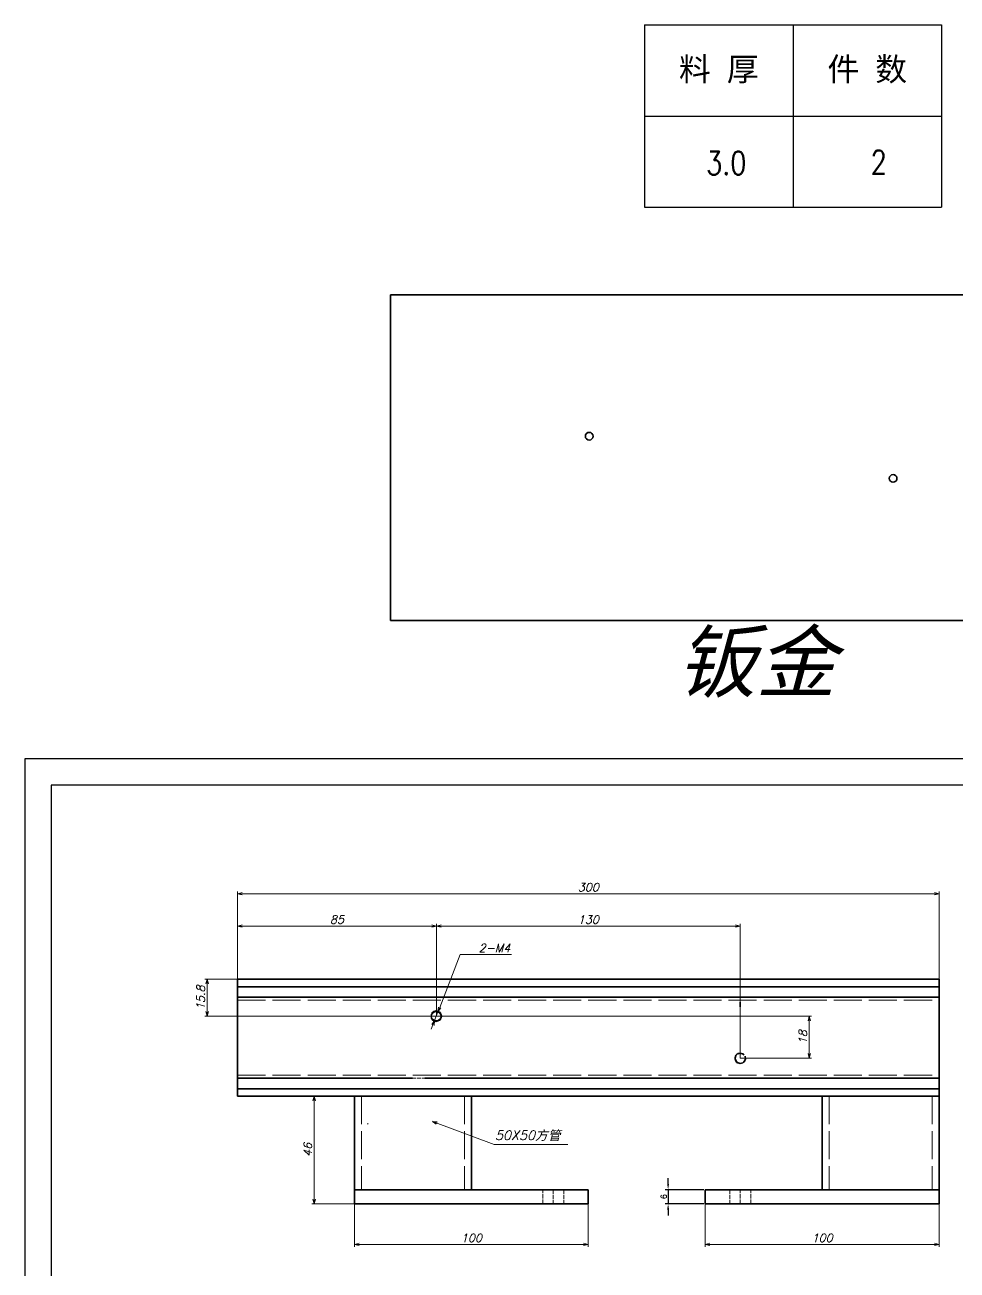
# Model space of a CAD drawing. Header units: millimetres. Extents: x -204818 to -130891, y -1238 to 21140.
# Drawn here: x -201297 to -200899, y 19649 to 20182 of the extents above; entities that cross this region are included whole.
import ezdxf
from ezdxf.enums import TextEntityAlignment as Align

# ---------------------------------------------------------------- set-up
doc = ezdxf.new("R2010")
doc.units = ezdxf.units.MM
doc.linetypes.add('DASHED', pattern=[15, 12, -3])
doc.layers.add('Dim', color=3, linetype='Continuous')
doc.layers.add('标注线', color=3, linetype='Continuous', lineweight=25)
doc.styles.add('DIM', font='romans.shx', dxfattribs={"width": 0.8, "oblique": 20, "bigfont": 'bigfont.shx'})
doc.styles.add('DIM_FONT', font='romans.shx', dxfattribs={"oblique": 15})
doc.styles.get("Standard").update_dxf_attribs({"font": 'txt', "bigfont": 'gbcbig.shx'})
doc.dimstyles.new('ISO-25', dxfattribs={"dimtxt": 2.5, "dimasz": 2.5, "dimexe": 1.25, "dimexo": 0.625, "dimtad": 1, "dimtxsty": 'Standard', "dimcen": 2.5, "dimadec": 0, "dimazin": 0, "dimtfac": 1, "dimtmove": 0, "dimatfit": 3, "dimfxl": 0, "dimarcsym": 0})
doc.dimstyles.new('KK3.5', dxfattribs={"dimtxt": 3.5, "dimasz": 2, "dimexe": 1, "dimexo": 0, "dimgap": 1, "dimtad": 1, "dimtoh": 1, "dimdec": 1, "dimdsep": 46, "dimtxsty": 'DIM_FONT', "dimblk": 'OPEN30', "dimcen": 0, "dimclrd": 3, "dimclre": 3, "dimclrt": 3, "dimazin": 2, "dimtfac": 1, "dimtdec": 1, "dimtmove": 0, "dimatfit": 3, "dimldrblk": 'OPEN30', "dimfxl": 0, "dimtolj": 1, "dimlwd": 20, "dimlwe": 20, "dimarcsym": 0})
doc.dimstyles.new('副本 KK4.0', dxfattribs={"dimtxt": 8, "dimasz": 2, "dimexe": 1, "dimexo": 0, "dimgap": 1, "dimtad": 1, "dimtoh": 1, "dimdec": 1, "dimdsep": 46, "dimtxsty": 'DIM', "dimblk": 'OPEN30', "dimcen": 0, "dimclrd": 3, "dimclre": 3, "dimclrt": 3, "dimazin": 2, "dimtfac": 1, "dimtdec": 1, "dimtmove": 0, "dimatfit": 3, "dimldrblk": 'OPEN30', "dimfxl": 0, "dimtolj": 1, "dimlwd": 20, "dimlwe": 20, "dimarcsym": 0})

# ---------------------------------------------------------------- blocks, each defined once
blk = doc.blocks.new('BZ-MQH')
for p, q in [((-213949.02, 20874.59), (-214275.72, 20874.59)), ((-214275.72, 20874.59), (-214275.72, 20643.59)), ((-213954.52, 20869.09), (-214270.22, 20869.09)), ((-214270.22, 20869.09), (-214270.22, 20649.09))]:
    blk.add_line(p, q)
blk = doc.blocks.new('_Open30')
at = {"color": 0, "linetype": 'ByBlock', "lineweight": -2}
for p, q in [((-1, 0.27), (0, 0)), ((0, 0), (-1, -0.27)), ((0, 0), (-1, 0))]:
    blk.add_line(p, q, dxfattribs=at)
blk = doc.blocks.new('*D139')
at = {"layer": 'Defpoints', "color": 0, "transparency": 16777216}
for p in [(-201120.66, 19759.91), (-201122.11, 19756.18)]:
    blk.add_point(p, dxfattribs=at)
at = {"layer": '标注线', "color": 3, "lineweight": 20, "transparency": 16777216}
for p, q in [((-201111.14, 19784.47), (-201119.94, 19761.77)), ((-201089.26, 19784.47), (-201111.14, 19784.47)), ((-201122.11, 19756.18), (-201120.66, 19759.91)), ((-201122.83, 19754.31), (-201123.55, 19752.45))]:
    blk.add_line(p, q, dxfattribs=at)
at = {"layer": '标注线', "color": 3, "lineweight": 20, "transparency": 16777216, "xscale": 2, "yscale": 2, "zscale": 2}
for p, rotation in [((-201120.66, 19759.91), 248.8143344906889), ((-201122.11, 19756.18), 68.81433449068888)]:
    blk.add_blockref('_Open30', p, dxfattribs=dict(at, rotation=rotation))
at = {"layer": '标注线', "color": 3, "transparency": 16777216, "insert": (-201096.5, 19787.22), "char_height": 3.5, "attachment_point": 5, "style": 'DIM_FONT'}
blk.add_mtext('\\A1;{\\Fromans,bigfont|c134;2-M4}', dxfattribs=at)
blk = doc.blocks.new('*D140')
at = {"layer": 'Defpoints', "color": 0, "transparency": 16777216}
for p in [(-201121.35, 19796.61), (-201206.38, 19758.13), (-201121.35, 19758.13)]:
    blk.add_point(p, dxfattribs=at)
at = {"layer": '标注线', "color": 3, "lineweight": 20, "transparency": 16777216}
for p, q in [((-201206.38, 19758.13), (-201206.38, 19797.61)), ((-201204.38, 19796.61), (-201123.35, 19796.61)), ((-201121.35, 19758.13), (-201121.35, 19797.61))]:
    blk.add_line(p, q, dxfattribs=at)
at = {"layer": '标注线', "color": 3, "lineweight": 20, "transparency": 16777216, "xscale": 2, "yscale": 2, "zscale": 2, "rotation": 180}
blk.add_blockref('_Open30', (-201206.38, 19796.61), dxfattribs=at)
at = {"layer": '标注线', "color": 3, "lineweight": 20, "transparency": 16777216, "xscale": 2, "yscale": 2, "zscale": 2}
blk.add_blockref('_Open30', (-201121.35, 19796.61), dxfattribs=at)
at = {"layer": '标注线', "color": 3, "transparency": 16777216, "insert": (-201163.87, 19799.36), "char_height": 3.5, "attachment_point": 5, "style": 'DIM_FONT'}
blk.add_mtext('\\A1;85', dxfattribs=at)
blk = doc.blocks.new('*D104')
at = {"layer": 'Defpoints', "color": 0, "transparency": 16777216}
for p in [(-200991.38, 19796.61), (-201121.35, 19785.65), (-200991.38, 19740.04)]:
    blk.add_point(p, dxfattribs=at)
at = {"layer": '标注线', "color": 3, "lineweight": 20, "transparency": 16777216}
for p, q in [((-201121.35, 19785.65), (-201121.35, 19797.61)), ((-201119.35, 19796.61), (-200993.38, 19796.61)), ((-200991.38, 19740.04), (-200991.38, 19797.61))]:
    blk.add_line(p, q, dxfattribs=at)
at = {"layer": '标注线', "color": 3, "lineweight": 20, "transparency": 16777216, "xscale": 2, "yscale": 2, "zscale": 2, "rotation": 180}
blk.add_blockref('_Open30', (-201121.35, 19796.61), dxfattribs=at)
at = {"layer": '标注线', "color": 3, "lineweight": 20, "transparency": 16777216, "xscale": 2, "yscale": 2, "zscale": 2}
blk.add_blockref('_Open30', (-200991.38, 19796.61), dxfattribs=at)
at = {"layer": '标注线', "color": 3, "transparency": 16777216, "insert": (-201056.37, 19799.36), "char_height": 3.5, "attachment_point": 5, "style": 'DIM_FONT'}
blk.add_mtext('\\A1;130', dxfattribs=at)
blk = doc.blocks.new('*D141')
at = {"layer": 'Defpoints', "color": 0, "transparency": 16777216}
for p in [(-200906.38, 19810.44), (-201206.38, 19777.87), (-200906.38, 19755.56)]:
    blk.add_point(p, dxfattribs=at)
at = {"layer": '标注线', "color": 3, "lineweight": 20, "transparency": 16777216}
for p, q in [((-201206.38, 19777.87), (-201206.38, 19811.44)), ((-201204.38, 19810.44), (-200908.38, 19810.44)), ((-200906.38, 19755.56), (-200906.38, 19811.44))]:
    blk.add_line(p, q, dxfattribs=at)
at = {"layer": '标注线', "color": 3, "lineweight": 20, "transparency": 16777216, "xscale": 2, "yscale": 2, "zscale": 2, "rotation": 180}
blk.add_blockref('_Open30', (-201206.38, 19810.44), dxfattribs=at)
at = {"layer": '标注线', "color": 3, "lineweight": 20, "transparency": 16777216, "xscale": 2, "yscale": 2, "zscale": 2}
blk.add_blockref('_Open30', (-200906.38, 19810.44), dxfattribs=at)
at = {"layer": '标注线', "color": 3, "transparency": 16777216, "insert": (-201056.38, 19813.19), "char_height": 3.5, "attachment_point": 5, "style": 'DIM_FONT'}
blk.add_mtext('\\A1;300', dxfattribs=at)
blk = doc.blocks.new('*D142')
at = {"layer": 'Defpoints', "color": 0, "transparency": 16777216}
for p in [(-201175.93, 19773.84), (-201219.38, 19758.04), (-201121.38, 19758.04)]:
    blk.add_point(p, dxfattribs=at)
at = {"layer": '标注线', "color": 3, "lineweight": 20, "transparency": 16777216}
for p, q in [((-201175.93, 19773.84), (-201220.38, 19773.84)), ((-201219.38, 19771.84), (-201219.38, 19760.04)), ((-201121.38, 19758.04), (-201220.38, 19758.04))]:
    blk.add_line(p, q, dxfattribs=at)
at = {"layer": '标注线', "color": 3, "lineweight": 20, "transparency": 16777216, "xscale": 2, "yscale": 2, "zscale": 2}
for p, rotation in [((-201219.38, 19773.84), 90), ((-201219.38, 19758.04), 270)]:
    blk.add_blockref('_Open30', p, dxfattribs=dict(at, rotation=rotation))
at = {"layer": '标注线', "color": 3, "transparency": 16777216, "insert": (-201222.13, 19765.94), "char_height": 3.5, "attachment_point": 5, "rotation": 90, "style": 'DIM_FONT'}
blk.add_mtext('\\A1;15.8', dxfattribs=at)
blk = doc.blocks.new('*D105')
at = {"layer": 'Defpoints', "color": 0, "transparency": 16777216}
for p in [(-201145.51, 19758.04), (-200991.38, 19740.04), (-200961.86, 19740.04)]:
    blk.add_point(p, dxfattribs=at)
at = {"layer": '标注线', "color": 3, "lineweight": 20, "transparency": 16777216}
for p, q in [((-201145.51, 19758.04), (-200960.86, 19758.04)), ((-200961.86, 19756.04), (-200961.86, 19742.04)), ((-200991.38, 19740.04), (-200960.86, 19740.04))]:
    blk.add_line(p, q, dxfattribs=at)
at = {"layer": '标注线', "color": 3, "lineweight": 20, "transparency": 16777216, "xscale": 2, "yscale": 2, "zscale": 2}
for p, rotation in [((-200961.86, 19758.04), 90), ((-200961.86, 19740.04), 270)]:
    blk.add_blockref('_Open30', p, dxfattribs=dict(at, rotation=rotation))
at = {"layer": '标注线', "color": 3, "transparency": 16777216, "insert": (-200964.61, 19749.04), "char_height": 3.5, "attachment_point": 5, "rotation": 90, "style": 'DIM_FONT'}
blk.add_mtext('\\A1;18', dxfattribs=at)
blk = doc.blocks.new('*D146')
at = {"layer": 'Defpoints', "color": 0, "transparency": 16777216}
for p in [(-201156.38, 19677.84), (-201056.38, 19677.84), (-201056.38, 19660.45)]:
    blk.add_point(p, dxfattribs=at)
at = {"layer": '标注线', "color": 3, "lineweight": 20, "transparency": 16777216}
for p, q in [((-201156.38, 19677.84), (-201156.38, 19659.45)), ((-201056.38, 19677.84), (-201056.38, 19659.45)), ((-201154.38, 19660.45), (-201058.38, 19660.45))]:
    blk.add_line(p, q, dxfattribs=at)
at = {"layer": '标注线', "color": 3, "lineweight": 20, "transparency": 16777216, "xscale": 2, "yscale": 2, "zscale": 2, "rotation": 180}
blk.add_blockref('_Open30', (-201156.38, 19660.45), dxfattribs=at)
at = {"layer": '标注线', "color": 3, "lineweight": 20, "transparency": 16777216, "xscale": 2, "yscale": 2, "zscale": 2}
blk.add_blockref('_Open30', (-201056.38, 19660.45), dxfattribs=at)
at = {"layer": '标注线', "color": 3, "transparency": 16777216, "insert": (-201106.38, 19663.2), "char_height": 3.5, "attachment_point": 5, "style": 'DIM_FONT'}
blk.add_mtext('\\A1;100', dxfattribs=at)
blk = doc.blocks.new('*D147')
at = {"layer": 'Defpoints', "color": 0, "transparency": 16777216}
for p in [(-201173.59, 19723.84), (-201168.43, 19723.84), (-201149.34, 19677.84)]:
    blk.add_point(p, dxfattribs=at)
at = {"layer": '标注线', "color": 3, "lineweight": 20, "transparency": 16777216}
for p, q in [((-201168.43, 19723.84), (-201174.59, 19723.84)), ((-201173.59, 19679.84), (-201173.59, 19721.84)), ((-201149.34, 19677.84), (-201174.59, 19677.84))]:
    blk.add_line(p, q, dxfattribs=at)
at = {"layer": '标注线', "color": 3, "lineweight": 20, "transparency": 16777216, "xscale": 2, "yscale": 2, "zscale": 2}
for p, rotation in [((-201173.59, 19723.84), 90), ((-201173.59, 19677.84), 270)]:
    blk.add_blockref('_Open30', p, dxfattribs=dict(at, rotation=rotation))
at = {"layer": '标注线', "color": 3, "transparency": 16777216, "insert": (-201176.34, 19700.84), "char_height": 3.5, "attachment_point": 5, "rotation": 90, "style": 'DIM_FONT'}
blk.add_mtext('\\A1;46', dxfattribs=at)
blk = doc.blocks.new('*D148')
at = {"layer": 'Defpoints', "color": 0, "transparency": 16777216}
for p in [(-201006.38, 19677.84), (-200906.38, 19677.84), (-200906.38, 19660.46)]:
    blk.add_point(p, dxfattribs=at)
at = {"layer": '标注线', "color": 3, "lineweight": 20, "transparency": 16777216}
for p, q in [((-201006.38, 19677.84), (-201006.38, 19659.46)), ((-200906.38, 19677.84), (-200906.38, 19659.46)), ((-201004.38, 19660.46), (-200908.38, 19660.46))]:
    blk.add_line(p, q, dxfattribs=at)
at = {"layer": '标注线', "color": 3, "lineweight": 20, "transparency": 16777216, "xscale": 2, "yscale": 2, "zscale": 2, "rotation": 180}
blk.add_blockref('_Open30', (-201006.38, 19660.46), dxfattribs=at)
at = {"layer": '标注线', "color": 3, "lineweight": 20, "transparency": 16777216, "xscale": 2, "yscale": 2, "zscale": 2}
blk.add_blockref('_Open30', (-200906.38, 19660.46), dxfattribs=at)
at = {"layer": '标注线', "color": 3, "transparency": 16777216, "insert": (-200956.38, 19663.21), "char_height": 3.5, "attachment_point": 5, "style": 'DIM_FONT'}
blk.add_mtext('\\A1;100', dxfattribs=at)
blk = doc.blocks.new('*D217')
at = {"layer": 'Defpoints', "color": 0, "transparency": 16777216}
for p in [(-201006.38, 19683.84), (-201022.24, 19677.84), (-201006.38, 19677.84)]:
    blk.add_point(p, dxfattribs=at)
at = {"layer": 'Dim', "color": 0, "lineweight": -2, "transparency": 16777216}
for p, q in [((-201022.24, 19686.34), (-201022.24, 19688.84)), ((-201007.01, 19683.84), (-201023.49, 19683.84)), ((-201022.24, 19683.84), (-201022.24, 19677.84)), ((-201007.01, 19677.84), (-201023.49, 19677.84)), ((-201022.24, 19675.34), (-201022.24, 19672.84))]:
    blk.add_line(p, q, dxfattribs=at)
at = {"layer": 'Dim', "color": 0, "transparency": 16777216}
for points in [[(-201022.66, 19686.34), (-201021.83, 19686.34), (-201022.24, 19683.84)], [(-201022.66, 19675.34), (-201021.83, 19675.34), (-201022.24, 19677.84)]]:
    blk.add_solid(points, dxfattribs=at)
at = {"layer": 'Dim', "color": 0, "transparency": 16777216, "insert": (-201024.12, 19680.84), "char_height": 2.5, "attachment_point": 5, "rotation": 90}
blk.add_mtext('6', dxfattribs=at)
blk = doc.blocks.new('*T209')
at = {"color": 0, "linetype": 'ByBlock', "lineweight": -2, "transparency": 16777216}
for p, q in [((0, 0), (127, 0)), ((0, 0), (0, -78)), ((63.5, 0), (63.5, -78)), ((127, 0), (127, -78)), ((0, -39), (127, -39)), ((0, -78), (127, -78))]:
    blk.add_line(p, q, dxfattribs=at)
at = {"color": 0, "transparency": 16777216, "char_height": 10, "width": 60.5, "attachment_point": 5}
for s, insert in [('{\\fSimSun|b0|i0|c134|p2;料 厚}', (31.75, -19.5)), ('{\\fSimSun|b0|i0|c134|p2;件 数}', (95.25, -19.5))]:
    blk.add_mtext(s, dxfattribs=dict(at, insert=insert))
blk = doc.blocks.new('拆图参数')
blk.add_blockref('*T209', (-63.5, 78))
at = {"style": 'DIM', "width": 0.8}
blk.add_attdef('6', text='', height=10, dxfattribs=at).set_placement((-37.13, 18.91), align=Align.MIDDLE_LEFT)
blk.add_attdef('1', text='', height=10, dxfattribs=at).set_placement((36.65, 19.27), align=Align.MIDDLE_CENTER)

msp = doc.modelspace()

# ---------------------------------------------------------------- linework, layer by layer
at = {"color": 7, "lineweight": 35}
for p, q in [((-201141.021, 19927.311), (-201141.021, 20066.511)), ((-201141.021, 20066.511), (-200841.021, 20066.511)), ((-201141.021, 19927.311), (-200841.021, 19927.311)), ((-201206.384, 19773.844), (-200906.384, 19773.844)), ((-201206.384, 19770.644), (-201206.384, 19773.844)), ((-201206.384, 19770.644), (-201206.384, 19770.041)), ((-201206.384, 19770.644), (-200906.384, 19770.644)), ((-201206.384, 19768.394), (-201206.384, 19770.041)), ((-200906.384, 19770.644), (-200906.384, 19773.844)), ((-200906.384, 19770.041), (-200906.384, 19770.644)), ((-200906.384, 19768.394), (-200906.384, 19770.041)), ((-201206.384, 19766.144), (-201206.384, 19768.394)), ((-201206.384, 19731.544), (-201206.384, 19766.144)), ((-200906.384, 19766.144), (-201206.384, 19766.144)), ((-200991.384, 19763.458), (-200991.384, 19764.044)), ((-200906.384, 19766.144), (-200906.384, 19768.394)), ((-200906.384, 19766.144), (-200906.384, 19731.544)), ((-201122.751, 19759.751), (-201123.28, 19759.223)), ((-201122.442, 19760.03), (-201123.253, 19759.298)), ((-201121.384, 19760.294), (-201122.473, 19760.003)), ((-201121.384, 19760.294), (-201122.442, 19760.03)), ((-201121.384, 19760.294), (-201119.794, 19759.635)), ((-201119.134, 19758.044), (-201119.794, 19759.635)), ((-200991.384, 19762.044), (-200991.384, 19763.458)), ((-201123.466, 19757.191), (-201122.821, 19756.312)), ((-201122.977, 19756.526), (-201122.286, 19756.119)), ((-201121.384, 19755.794), (-201122.821, 19756.312)), ((-201121.384, 19755.794), (-201119.794, 19756.453)), ((-201119.794, 19756.453), (-201119.134, 19758.044)), ((-200993.253, 19741.298), (-200993.622, 19740.271)), ((-200993.622, 19740.271), (-200993.466, 19739.191)), ((-200993.432, 19740.801), (-200993.606, 19740.152)), ((-200993.559, 19739.838), (-200993.192, 19738.817)), ((-200993.466, 19739.191), (-200992.821, 19738.312)), ((-200992.751, 19741.751), (-200993.28, 19741.223)), ((-200992.442, 19742.03), (-200993.253, 19741.298)), ((-200992.977, 19738.526), (-200992.286, 19738.119)), ((-200991.384, 19737.794), (-200992.821, 19738.312)), ((-200991.384, 19742.294), (-200992.473, 19742.003)), ((-200991.384, 19742.294), (-200992.442, 19742.03)), ((-200991.384, 19742.294), (-200989.948, 19741.777)), ((-200991.384, 19737.794), (-200990.296, 19738.086)), ((-200991.384, 19737.794), (-200990.325, 19738.059)), ((-200990.483, 19741.969), (-200989.792, 19741.563)), ((-200990.325, 19738.059), (-200989.516, 19738.791)), ((-200990.016, 19738.338), (-200989.489, 19738.866)), ((-200989.516, 19738.791), (-200989.145, 19739.817)), ((-200989.163, 19739.936), (-200989.337, 19739.288)), ((-200989.145, 19739.817), (-200989.301, 19740.897)), ((-201206.384, 19731.544), (-201131.501, 19731.544)), ((-201206.384, 19731.544), (-201206.384, 19729.294)), ((-201206.384, 19727.647), (-201206.384, 19729.294)), ((-201206.384, 19727.044), (-201206.384, 19727.647)), ((-201206.384, 19727.044), (-200906.384, 19727.044)), ((-201206.384, 19723.844), (-201206.384, 19727.044)), ((-201126.268, 19731.544), (-200906.384, 19731.544)), ((-200906.384, 19731.544), (-200906.384, 19729.294)), ((-200906.384, 19729.294), (-200906.384, 19727.647)), ((-200906.384, 19727.647), (-200906.384, 19727.044)), ((-200906.384, 19723.844), (-200906.384, 19727.044)), ((-201206.384, 19723.844), (-201156.384, 19723.844)), ((-201156.384, 19723.844), (-201156.384, 19683.844)), ((-201156.384, 19723.844), (-201106.384, 19723.844)), ((-201106.384, 19723.844), (-201106.384, 19683.844)), ((-201106.384, 19723.844), (-200956.384, 19723.844)), ((-200956.384, 19723.844), (-200906.384, 19723.844)), ((-200956.384, 19723.844), (-200956.384, 19683.844)), ((-200906.384, 19683.844), (-200906.384, 19723.844)), ((-201156.384, 19683.844), (-201106.384, 19683.844)), ((-201156.384, 19677.844), (-201156.384, 19683.844)), ((-201156.384, 19683.844), (-201056.384, 19683.844)), ((-201056.384, 19677.844), (-201056.384, 19683.844)), ((-201006.384, 19683.844), (-200906.384, 19683.844)), ((-201006.384, 19677.844), (-201006.384, 19683.844)), ((-200906.384, 19683.844), (-200956.384, 19683.844)), ((-200906.384, 19677.844), (-200906.384, 19683.844)), ((-201156.384, 19677.844), (-201056.384, 19677.844)), ((-201006.384, 19677.844), (-200906.384, 19677.844))]:
    msp.add_line(p, q, dxfattribs=at)
at = {"color": 2, "linetype": 'DASHED', "lineweight": 13}
for p, q in [((-201206.384, 19764.844), (-200906.384, 19764.844)), ((-201206.384, 19732.844), (-200906.384, 19732.844)), ((-201153.384, 19723.844), (-201153.384, 19683.844)), ((-201109.384, 19723.844), (-201109.384, 19683.844)), ((-200953.384, 19723.844), (-200953.384, 19683.844)), ((-200909.384, 19723.844), (-200909.384, 19683.844))]:
    msp.add_line(p, q, dxfattribs=at)
at = {"color": 2, "linetype": 'DASHED', "lineweight": 13, "ltscale": 0.025455}
msp.add_line((-201123.253, 19759.298), (-201122.509, 19759.993), dxfattribs=at)
at = {"color": 2, "linetype": 'DASHED', "lineweight": 13, "ltscale": 0.008565}
for p, q in [((-201122.509, 19759.993), (-201122.751, 19759.751)), ((-200992.509, 19741.993), (-200992.751, 19741.751)), ((-200990.259, 19738.096), (-200990.016, 19738.338))]:
    msp.add_line(p, q, dxfattribs=at)
at = {"color": 2, "linetype": 'DASHED', "lineweight": 13, "ltscale": 0.000912185}
for p, q in [((-201122.473, 19760.003), (-201122.509, 19759.993)), ((-200992.473, 19742.003), (-200992.509, 19741.993))]:
    msp.add_line(p, q, dxfattribs=at)
at = {"color": 2, "linetype": 'DASHED', "lineweight": 13, "ltscale": 0.00559}
for p, q in [((-201123.192, 19756.817), (-201123.116, 19756.607)), ((-200993.192, 19738.817), (-200993.116, 19738.607))]:
    msp.add_line(p, q, dxfattribs=at)
at = {"color": 2, "linetype": 'DASHED', "lineweight": 13, "ltscale": 0.010431}
for p, q in [((-201123.116, 19756.607), (-201122.821, 19756.312)), ((-200993.116, 19738.607), (-200992.821, 19738.312))]:
    msp.add_line(p, q, dxfattribs=at)
at = {"color": 2, "linetype": 'DASHED', "lineweight": 13, "ltscale": 0.004019}
for p, q in [((-201123.116, 19756.607), (-201122.977, 19756.526)), ((-200993.116, 19738.607), (-200992.977, 19738.526))]:
    msp.add_line(p, q, dxfattribs=at)
at = {"color": 2, "linetype": 'DASHED', "lineweight": 13, "ltscale": 0.028252}
for p, q in [((-201122.821, 19756.312), (-201121.798, 19755.833)), ((-200992.821, 19738.312), (-200991.798, 19737.833))]:
    msp.add_line(p, q, dxfattribs=at)
at = {"color": 2, "linetype": 'DASHED', "lineweight": 13, "ltscale": 0.014153}
for p, q in [((-201122.286, 19756.119), (-201121.798, 19755.833)), ((-200992.286, 19738.119), (-200991.798, 19737.833))]:
    msp.add_line(p, q, dxfattribs=at)
at = {"color": 2, "linetype": 'DASHED', "lineweight": 13, "ltscale": 0.005684}
msp.add_line((-200993.634, 19740.044), (-200993.622, 19740.271), dxfattribs=at)
at = {"color": 2, "linetype": 'DASHED', "lineweight": 13, "ltscale": 0.002786}
msp.add_line((-200993.606, 19740.152), (-200993.634, 19740.044), dxfattribs=at)
at = {"color": 2, "linetype": 'DASHED', "lineweight": 13, "ltscale": 0.005478}
for p, q in [((-200993.634, 19740.044), (-200993.559, 19739.838)), ((-200989.134, 19740.044), (-200989.208, 19740.25))]:
    msp.add_line(p, q, dxfattribs=at)
at = {"color": 2, "linetype": 'DASHED', "lineweight": 13, "ltscale": 0.027258}
msp.add_line((-200992.821, 19738.312), (-200993.466, 19739.191), dxfattribs=at)
at = {"color": 2, "linetype": 'DASHED', "lineweight": 13, "ltscale": 0.009547}
for p, q in [((-200993.333, 19741.169), (-200993.432, 19740.801)), ((-200989.337, 19739.288), (-200989.436, 19738.919))]:
    msp.add_line(p, q, dxfattribs=at)
at = {"color": 2, "linetype": 'DASHED', "lineweight": 13, "ltscale": 0.001877}
for p, q in [((-200993.28, 19741.223), (-200993.333, 19741.169)), ((-200989.489, 19738.866), (-200989.436, 19738.919))]:
    msp.add_line(p, q, dxfattribs=at)
at = {"color": 2, "linetype": 'DASHED', "lineweight": 13, "ltscale": 0.027299}
msp.add_line((-200992.442, 19742.03), (-200993.253, 19741.298), dxfattribs=at)
at = {"color": 2, "linetype": 'DASHED', "lineweight": 13, "ltscale": 0.038197}
msp.add_line((-200991.384, 19737.794), (-200992.821, 19738.312), dxfattribs=at)
at = {"color": 2, "linetype": 'DASHED', "lineweight": 13, "ltscale": 0.028208}
msp.add_line((-200989.948, 19741.777), (-200990.969, 19742.256), dxfattribs=at)
at = {"color": 2, "linetype": 'DASHED', "lineweight": 13, "ltscale": 0.014111}
msp.add_line((-200990.969, 19742.256), (-200990.483, 19741.969), dxfattribs=at)
at = {"color": 2, "linetype": 'DASHED', "lineweight": 13, "ltscale": 0.00095932}
msp.add_line((-200990.296, 19738.086), (-200990.259, 19738.096), dxfattribs=at)
at = {"color": 2, "linetype": 'DASHED', "lineweight": 13, "ltscale": 0.025419}
msp.add_line((-200989.516, 19738.791), (-200990.259, 19738.096), dxfattribs=at)
at = {"color": 2, "linetype": 'DASHED', "lineweight": 13, "ltscale": 0.023598}
msp.add_line((-200989.145, 19739.817), (-200989.436, 19738.919), dxfattribs=at)
at = {"color": 2, "linetype": 'DASHED', "lineweight": 13, "ltscale": 0.021732}
msp.add_line((-200989.301, 19740.897), (-200989.134, 19740.044), dxfattribs=at)
at = {"color": 2, "linetype": 'DASHED', "lineweight": 13, "ltscale": 0.002798}
msp.add_line((-200989.134, 19740.044), (-200989.163, 19739.936), dxfattribs=at)
at = {"color": 2, "linetype": 'DASHED', "lineweight": 13, "ltscale": 0.130811}
msp.add_line((-201131.501, 19731.544), (-201126.268, 19731.544), dxfattribs=at)
at = {"color": 2, "linetype": 'DASHED', "lineweight": 13, "ltscale": 0.013539}
msp.add_line((-201150.856, 19712.189), (-201150.473, 19711.806), dxfattribs=at)
at = {"color": 2, "linetype": 'DASHED', "lineweight": 13, "ltscale": 0.15}
for p, q in [((-201075.884, 19677.844), (-201075.884, 19683.844)), ((-201071.384, 19683.844), (-201071.384, 19677.844)), ((-201066.884, 19683.844), (-201066.884, 19677.844)), ((-200995.884, 19683.844), (-200995.884, 19677.844)), ((-200991.384, 19677.844), (-200991.384, 19683.844)), ((-200986.884, 19677.844), (-200986.884, 19683.844))]:
    msp.add_line(p, q, dxfattribs=at)
at = {"color": 7, "lineweight": 35}
for centre in [(-201055.987, 20006.111), (-200926.021, 19988.067)]:
    msp.add_circle(centre, 1.65, dxfattribs=at)
at = {"color": 2, "linetype": 'DASHED', "lineweight": 13}
for centre, start, end in [((-201121.384, 19758.044), 118.06804, 269.99726), ((-200991.384, 19740.044), 120.00036, 202.277)]:
    msp.add_arc(centre, 2.25, start, end, dxfattribs=at)
at = {"layer": '标注线', "color": 2}
msp.add_circle((-201121.384, 19758.044), 2, dxfattribs=at)

# ---------------------------------------------------------------- block references
msp.add_blockref('拆图参数', (-200968.822, 20104.032)).add_auto_attribs({'1': '2', '6': '3.0'})
at = {"xscale": 2.036363636289025, "yscale": 2.036363636361784, "zscale": 2.036363636370408}
msp.add_blockref('BZ-MQH', (235045.984, -22640.136), dxfattribs=at)

# ---------------------------------------------------------------- texts
at = {"layer": '标注线', "color": 2, "attachment_point": 1, "style": 'DIM_FONT'}
for s, insert, char_height, width in [('{\\fSimSun|b0|i0|c134|p2;钣金}', (-201018.699, 19922.109), 25, 483.52432), ('50X50{\\fSimSun|b0|i0|c134|p2;方管}', (-201096.29, 19709.114), 4, 100.52106)]:
    msp.add_mtext(s, dxfattribs=dict(at, insert=insert, char_height=char_height, width=width))

# ---------------------------------------------------------------- dimensions: what is measured, and where the dimension line sits
at = {"layer": 'Dim'}
dim = msp.add_linear_dim(base=(-201022.243, 19677.844), p1=(-201006.384, 19683.844), p2=(-201006.384, 19677.844), angle=90, dimstyle='ISO-25', dxfattribs=at)
dim.commit()
dim.dimension.update_dxf_attribs({"geometry": '*D217', "text_midpoint": (-201024.118, 19680.844)})
at = {"layer": '标注线', "color": 2}
for base, p1, p2, picture, middle in [((-200906.384, 19810.437), (-201206.384, 19777.869), (-200906.384, 19755.558), '*D141', (-201056.384, 19813.187)), ((-201121.349, 19796.605), (-201206.384, 19758.132), (-201121.349, 19758.132), '*D140', (-201163.866, 19799.355)), ((-200991.384, 19796.605), (-201121.349, 19785.651), (-200991.384, 19740.044), '*D104', (-201056.366, 19799.355)), ((-201056.384, 19660.448), (-201156.384, 19677.844), (-201056.384, 19677.844), '*D146', (-201106.384, 19663.198)), ((-200906.384, 19660.46), (-201006.384, 19677.844), (-200906.384, 19677.844), '*D148', (-200956.384, 19663.21))]:
    dim = msp.add_linear_dim(base=base, p1=p1, p2=p2, dimstyle='KK3.5', dxfattribs=at)
    dim.commit()
    dim.dimension.update_dxf_attribs({"geometry": picture, "text_midpoint": middle})
dim = msp.add_diameter_dim_2p(p1=(-201122.106, 19756.179), p2=(-201120.661, 19759.909), text='{\\Fromans,bigfont|c134;2-M4}', dimstyle='KK3.5', dxfattribs=at)
dim.commit()
dim.dimension.update_dxf_attribs({"geometry": '*D139', "text_midpoint": (-201096.496, 19784.468), "dimtype": 163})
dim = msp.add_linear_dim(base=(-201219.38, 19758.044), p1=(-201175.932, 19773.844), p2=(-201121.384, 19758.044), angle=90, dimstyle='KK3.5', dxfattribs=at)
dim.commit()
dim.dimension.update_dxf_attribs({"geometry": '*D142', "text_midpoint": (-201219.38, 19765.944), "dimtype": 160})
for base, p1, p2, picture, middle in [((-200961.86, 19740.044), (-201145.512, 19758.044), (-200991.384, 19740.044), '*D105', (-200964.61, 19749.044)), ((-201173.593, 19723.844), (-201149.337, 19677.844), (-201168.432, 19723.844), '*D147', (-201176.343, 19700.844))]:
    dim = msp.add_linear_dim(base=base, p1=p1, p2=p2, angle=90, dimstyle='KK3.5', dxfattribs=at)
    dim.commit()
    dim.dimension.update_dxf_attribs({"geometry": picture, "text_midpoint": middle})

# ---------------------------------------------------------------- leaders
msp.add_leader([(-201123.074, 19713.008), (-201096.674, 19703.241), (-201065.071, 19703.241)], dimstyle='副本 KK4.0', override={"dimgap": 1, "dimtad": 1}, dxfattribs=at)

doc.saveas('drawing.dxf')
